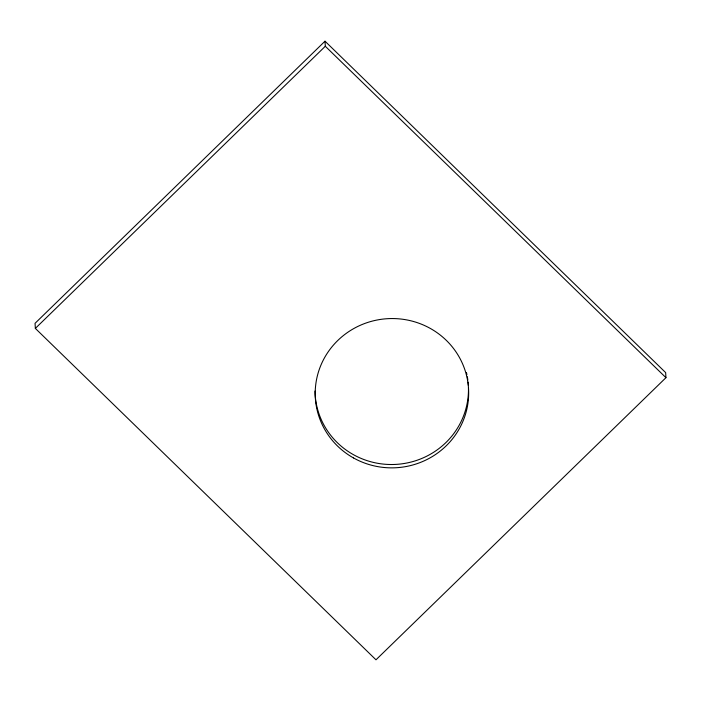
<?xml version="1.0" encoding="UTF-8"?>
<svg xmlns="http://www.w3.org/2000/svg" width="701" height="701" viewBox="0 0 701 701"><rect width="100%" height="100%" fill="white"/><g stroke="black" fill="none" stroke-linecap="round" stroke-linejoin="round"><path stroke-width="1.05" d="M325.01 41.193L35.05 323.319L35.348 328.401L375.99 659.807L665.95 377.681L665.652 372.599L325.01 41.193L325.308 46.266L665.95 377.681M35.348 328.401L325.308 46.266M468.443 387.583A76.742 74.648 -3.4 0 1 393.279 464.5A76.742 74.648 -3.4 0 1 315.012 391.062M466.428 372.511A76.742 74.648 -3.4 0 1 466.91 374.623M467.33 376.761A76.742 74.648 -3.4 0 1 467.83 379.995M468.093 382.159A76.742 74.648 -3.4 0 1 468.356 385.419M353.47 457.928A76.742 74.648 -3.4 0 0 468.671 393.086A76.742 74.648 -3.4 0 0 353.681 328.611A76.742 74.648 -3.4 0 0 353.47 457.928"/></g></svg>
